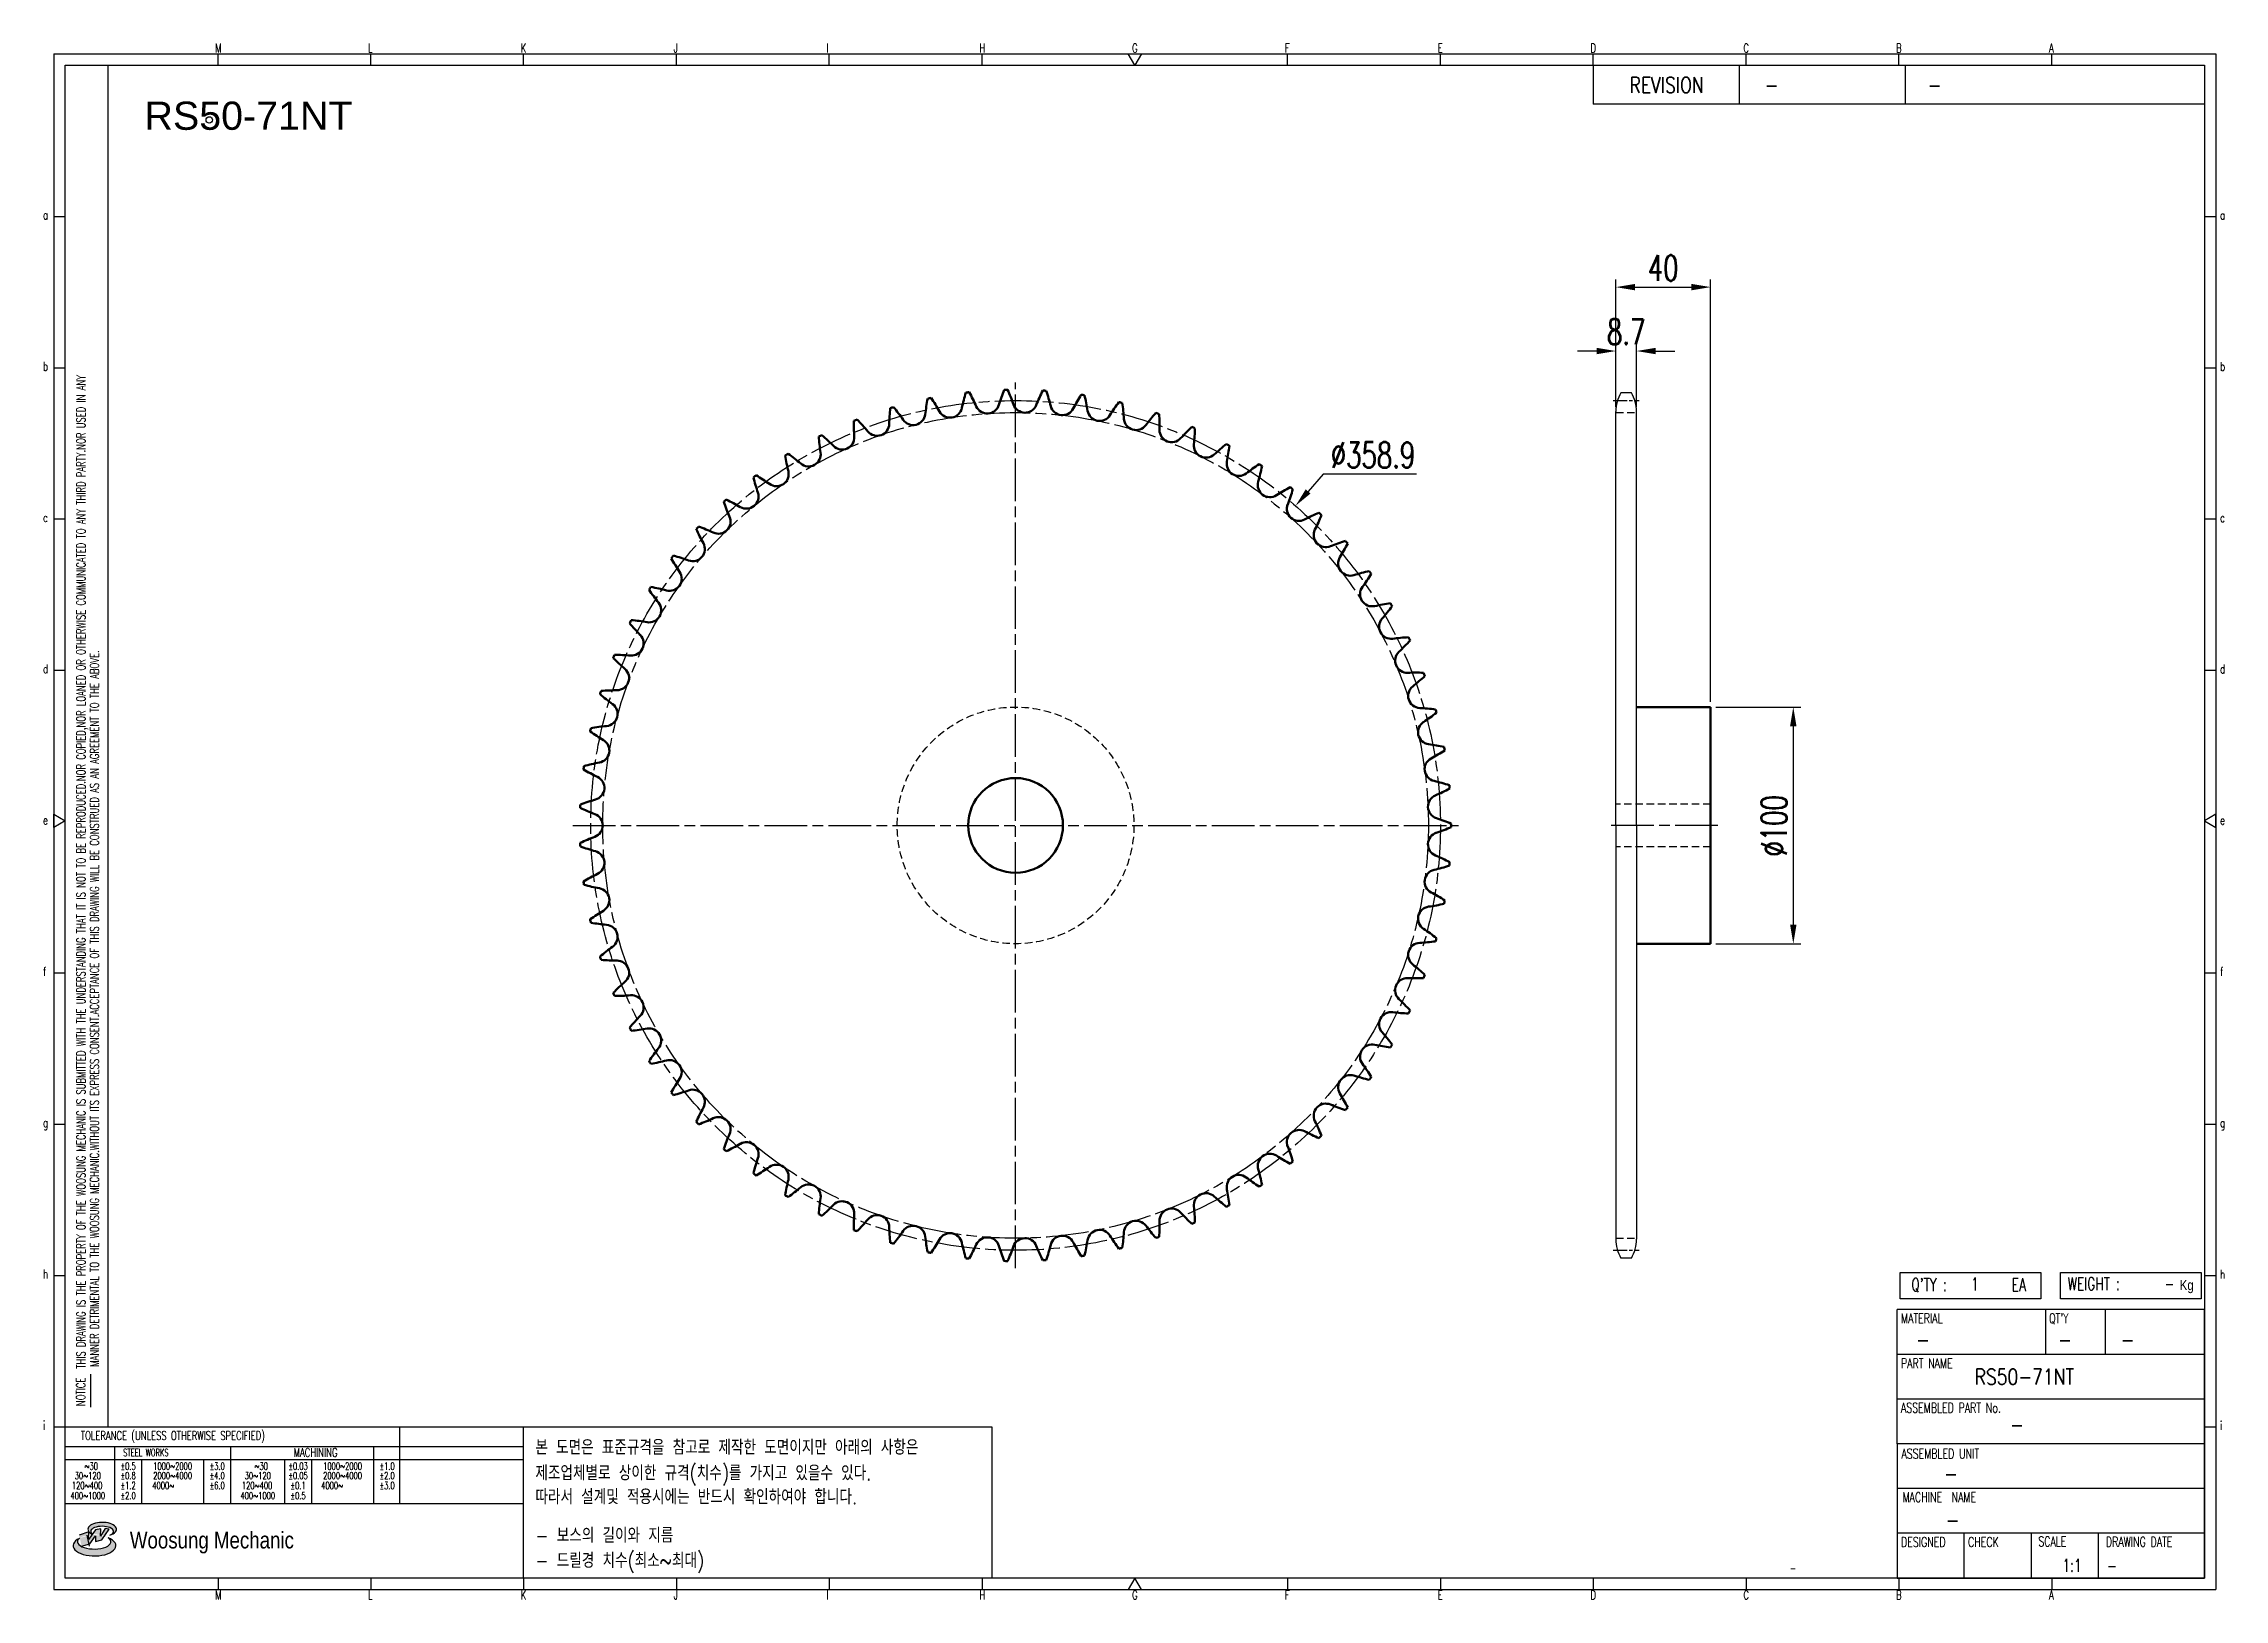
# Model space of a CAD drawing. Header units: millimetres. Extents: x 8305 to 9226, y 4748 to 5405.
import ezdxf
from ezdxf.enums import TextEntityAlignment as Align

# ---------------------------------------------------------------- set-up
doc = ezdxf.new("R2010")
doc.units = ezdxf.units.MM
for name, pattern in [('AM_ISO08W050', [18, 12, -1.5, 3, -1.5]), ('AM_ISO08W050x2', [9, 6, -0.75, 1.5, -0.75]), ('HIDDEN', [9.525, 6.35, -3.175])]:
    doc.linetypes.add(name, pattern=pattern)
for name, color, linetype, lineweight in [('20', 7, 'Continuous', 50), ('22', 30, 'AM_ISO08W050', 25), ('23', 40, 'AM_ISO08W050', 25), ('VIS', 7, 'Continuous', 50)]:
    doc.layers.add(name, color=color, linetype=linetype, lineweight=lineweight)
for name, color, linetype in [('HL', 2, 'HIDDEN'), ('S-DIM', 7, 'Continuous'), ('TITLE', 7, 'Continuous'), ('도면레이아웃', 7, 'Continuous')]:
    doc.layers.add(name, color=color, linetype=linetype)
doc.styles.add('HAN', font='ROMANS.shx', dxfattribs={"width": 0.7, "bigfont": 'whgtxt.shx'})
doc.styles.add('HKD_ST2', font='romans.shx', dxfattribs={"width": 0.7, "height": 4, "bigfont": '@extfont2.shx'})
doc.styles.add('HSG', font='SIMPLEX.shx', dxfattribs={"width": 0.7, "bigfont": 'HSG.shx'})
doc.styles.add('ROMANS', font='romans.shx', dxfattribs={"width": 0.7, "bigfont": 'whgtxt.shx'})
doc.styles.add('SLDTEXTSTYLE4', font='arial.ttf', dxfattribs={"width": 0.8})
doc.styles.get("Standard").update_dxf_attribs({"font": 'arial.ttf'})
doc.dimstyles.new('APP23', dxfattribs={"dimscale": 4.5, "dimtxt": 2.4, "dimasz": 1.8, "dimexe": 0.7, "dimexo": 0.5, "dimgap": 0.6, "dimtad": 1, "dimtoh": 1, "dimdec": 1, "dimrnd": 0.01, "dimzin": 9, "dimdsep": 46, "dimtxsty": 'HSG', "dimcen": 0, "dimclrd": 1, "dimclre": 1, "dimclrt": 256, "dimazin": 2, "dimtp": 1, "dimtm": 1, "dimtfac": 0.5, "dimtdec": 1, "dimtix": 1, "dimtofl": 0, "dimtmove": 0, "dimatfit": 3, "dimfxl": 0, "dimtvp": 1, "dimtolj": 2, "dimlwd": -1, "dimlwe": -1, "dimarcsym": 0})

# ---------------------------------------------------------------- blocks, each defined once
blk = doc.blocks.new('SUYWSHJH')
at = {"layer": '도면레이아웃'}
h = blk.add_hatch(color=10, dxfattribs=at)
h.paths.add_polyline_path([(1.544, 35.177), (1.554, 34.966), (1.779, 35.034), (2.054, 35.422), (1.908, 35.446), (1.728, 35.167), (1.741, 35.439), (1.547, 35.405), (1.292, 35.041), (1.295, 35.33), (0.943, 35.208), (1.03, 34.8), (1.336, 34.885)])
edge = h.paths.add_edge_path()
edge.add_ellipse((1.795, 35.421), major_axis=(-0.53, 0), ratio=0.487785, start_angle=122.36065, end_angle=403.39574)
edge.add_line((1.411, 35.244), (1.419, 35.261))
edge.add_ellipse((1.798, 35.344), major_axis=(-0.423, 0), ratio=0.444396, start_angle=131.58977, end_angle=386.19408, ccw=False)
edge = h.paths.add_edge_path()
edge.add_ellipse((1.512, 34.815), major_axis=(-0.793, 0), ratio=0.480113, start_angle=314.67633, end_angle=590.85213)
edge.add_ellipse((1.501, 34.958), major_axis=(-0.62, 0), ratio=0.43311, start_angle=331.7024, end_angle=574.42495, ccw=False)
for p, q in [((0, 90.118), (80.15, 90.118)), ((0, 90.118), (0, 33.191)), ((6.089, 89.693), (6.089, 90.118)), ((11.753, 89.693), (11.753, 90.118)), ((17.418, 89.693), (17.418, 90.118)), ((23.082, 89.693), (23.082, 90.118)), ((28.746, 89.693), (28.746, 90.118)), ((34.411, 89.693), (34.411, 90.118)), ((45.739, 89.693), (45.739, 90.118)), ((51.404, 89.693), (51.404, 90.118)), ((57.068, 89.693), (57.068, 90.118)), ((62.732, 89.693), (62.732, 90.118)), ((68.397, 89.693), (68.397, 90.118)), ((74.061, 89.693), (74.061, 90.118)), ((80.15, 90.118), (80.15, 33.191)), ((0, 84.085), (0.425, 84.085)), ((79.725, 84.085), (80.15, 84.085)), ((0, 78.478), (0.425, 78.478)), ((79.725, 78.478), (80.15, 78.478)), ((0, 72.87), (0.425, 72.87)), ((79.725, 72.87), (80.15, 72.87)), ((0, 67.262), (0.425, 67.262)), ((79.725, 67.262), (80.15, 67.262)), ((0, 56.047), (0.425, 56.047)), ((79.725, 56.047), (80.15, 56.047)), ((0, 50.439), (0.425, 50.439)), ((79.725, 50.439), (80.15, 50.439)), ((0, 44.832), (0.425, 44.832)), ((79.725, 44.832), (80.15, 44.832)), ((1.377, 39.947), (1.377, 41.174)), ((0, 39.224), (0.425, 39.224)), ((79.725, 39.224), (80.15, 39.224)), ((0, 33.191), (80.15, 33.191)), ((6.089, 33.616), (6.089, 33.191)), ((11.753, 33.616), (11.753, 33.191)), ((17.418, 33.616), (17.418, 33.191)), ((23.082, 33.616), (23.082, 33.191)), ((28.746, 33.616), (28.746, 33.191)), ((34.411, 33.616), (34.411, 33.191)), ((45.739, 33.616), (45.739, 33.191)), ((51.404, 33.616), (51.404, 33.191)), ((57.068, 33.616), (57.068, 33.191)), ((62.732, 33.616), (62.732, 33.191)), ((68.397, 33.616), (68.397, 33.191)), ((74.061, 33.616), (74.061, 33.191))]:
    blk.add_line(p, q)
at = {"color": 2}
for p, q in [((2.017, 39.224), (2.017, 89.693)), ((0.425, 39.224), (17.418, 39.224)), ((12.816, 39.224), (12.816, 36.382)), ((17.418, 33.616), (17.418, 39.224)), ((0.425, 38.487), (17.418, 38.487)), ((0.425, 38.012), (17.418, 38.012)), ((2.257, 38.487), (2.257, 36.382)), ((3.257, 38.012), (3.257, 36.382)), ((5.557, 38.012), (5.557, 36.382)), ((6.557, 38.5), (6.557, 36.382)), ((8.557, 38.012), (8.557, 36.382)), ((9.557, 38.026), (9.557, 36.382)), ((11.857, 38.487), (11.857, 36.382)), ((0.425, 36.382), (17.418, 36.382))]:
    blk.add_line(p, q, dxfattribs=at)
at = {"color": 6, "ltscale": 0.5}
for p, q in [((57.068, 89.693), (57.068, 88.246)), ((62.47, 89.693), (62.47, 88.246)), ((68.635, 89.693), (68.635, 88.246)), ((79.725, 88.246), (57.068, 88.246)), ((68.336, 38.59), (68.336, 43.563)), ((79.725, 43.563), (68.336, 43.563)), ((73.827, 43.563), (73.827, 41.905)), ((76.037, 43.563), (76.037, 41.905)), ((79.725, 38.59), (79.725, 43.563)), ((79.725, 41.905), (68.336, 41.905)), ((79.725, 40.248), (68.336, 40.248)), ((68.336, 38.59), (68.336, 33.616)), ((79.725, 38.59), (68.336, 38.59)), ((79.725, 33.616), (79.725, 38.59)), ((79.725, 36.932), (68.336, 36.932)), ((79.725, 35.274), (68.336, 35.274)), ((70.822, 33.616), (70.822, 35.274)), ((73.309, 33.616), (73.309, 35.274)), ((75.796, 33.616), (75.796, 35.274)), ((68.336, 33.616), (79.725, 33.616))]:
    blk.add_line(p, q, dxfattribs=at)
for points in [[(40.075, 89.693), (39.83, 90.118), (40.32, 90.118)], [(0.425, 89.693), (79.725, 89.693), (79.725, 33.616), (0.425, 33.616)], [(0.425, 61.679), (0, 61.433), (0, 61.924)], [(79.725, 61.679), (80.15, 61.433), (80.15, 61.924)], [(40.075, 33.616), (39.83, 33.191), (40.32, 33.191)]]:
    blk.add_lwpolyline(points, close=True)
at = {"layer": 'TITLE', "color": 20}
for p, q in [((68.449, 43.961), (68.449, 44.936)), ((68.449, 44.936), (73.654, 44.936)), ((73.654, 44.936), (73.654, 43.961)), ((74.39, 43.961), (74.39, 44.936)), ((74.39, 44.936), (79.595, 44.936)), ((79.595, 44.936), (79.595, 43.961)), ((73.654, 43.961), (68.449, 43.961)), ((79.595, 43.961), (74.39, 43.961))]:
    blk.add_line(p, q, dxfattribs=at)
at = {"layer": '도면레이아웃'}
for p, q in [((1.295, 35.33), (0.943, 35.208)), ((1.03, 34.8), (1.336, 34.885)), ((1.224, 35.208), (1.311, 34.8)), ((1.224, 35.208), (1.224, 35.208)), ((1.547, 35.405), (1.292, 35.041)), ((1.292, 35.041), (1.295, 35.33)), ((1.336, 34.885), (1.544, 35.177)), ((1.419, 35.261), (1.411, 35.244)), ((1.544, 35.177), (1.554, 34.966)), ((1.741, 35.439), (1.547, 35.405)), ((1.554, 34.966), (1.779, 35.034)), ((1.908, 35.446), (1.728, 35.167)), ((1.728, 35.167), (1.741, 35.439)), ((1.779, 35.034), (2.054, 35.422)), ((2.054, 35.422), (1.908, 35.446))]:
    blk.add_line(p, q, dxfattribs=at)
for centre, major_axis, ratio, start_param, end_param in [((1.795, 35.421), (-0.53, 0), 0.487785, 2.135596, 7.040584), ((1.512, 34.815), (-0.793, 0), 0.480113, 5.492138, 10.312315), ((1.501, 34.958), (-0.62, 0), 0.43311, 5.789299, 10.025607), ((1.798, 35.344), (-0.423, 0), 0.444396, 2.296675, 6.740358)]:
    blk.add_ellipse(centre, major_axis=major_axis, ratio=ratio, start_param=start_param, end_param=end_param, dxfattribs=at)
at = {"color": 4, "style": 'HKD_ST2', "width": 0.7}
for s, p in [('M', (5.988, 90.164)), ('L', (11.652, 90.164)), ('K', (17.316, 90.164)), ('J', (22.981, 90.164)), ('I', (28.645, 90.164)), ('H', (34.309, 90.164)), ('G', (39.974, 90.164)), ('F', (45.638, 90.164)), ('E', (51.302, 90.164)), ('D', (56.967, 90.164)), ('C', (62.631, 90.164)), ('B', (68.295, 90.164)), ('A', (73.96, 90.164)), ('a', (-0.395, 83.976)), ('a', (80.305, 83.97)), ('b', (-0.395, 78.368)), ('b', (80.305, 78.362)), ('c', (-0.395, 72.76)), ('c', (80.305, 72.754)), ('d', (-0.395, 67.153)), ('d', (80.305, 67.147)), ('e', (-0.395, 61.545)), ('e', (80.305, 61.539)), ('f', (-0.395, 55.937)), ('f', (80.305, 55.931)), ('g', (-0.395, 50.33)), ('g', (80.305, 50.324)), ('h', (-0.395, 44.722)), ('h', (80.305, 44.716)), ('i', (-0.395, 39.114)), ('i', (80.305, 39.108)), ('M', (5.988, 32.824)), ('L', (11.652, 32.824)), ('K', (17.316, 32.824)), ('J', (22.981, 32.824)), ('I', (28.645, 32.824)), ('H', (34.309, 32.824)), ('G', (39.974, 32.824)), ('F', (45.638, 32.824)), ('E', (51.302, 32.824)), ('D', (56.967, 32.824)), ('C', (62.631, 32.824)), ('B', (68.295, 32.824)), ('A', (73.96, 32.824))]:
    blk.add_text(s, height=0.326, dxfattribs=at).set_placement(p)
for s, height, style, width, p in [('REVISION', 0.5806, 'HAN', 0.8, (58.415, 88.664)), ('-', 0.581, 'HAN', 0.8, (63.426, 88.664)), ('-', 0.581, 'HAN', 0.8, (69.468, 88.664)), ("Q'TY : ", 0.4746, 'HKD_ST2', 0.7, (68.857, 44.253)), ('1', 0.475, 'HKD_ST2', 0.7, (71.071, 44.275)), ('EA', 0.4746, 'HKD_ST2', 0.7, (72.578, 44.253)), ('WEIGHT : ', 0.4746, 'HKD_ST2', 0.7, (74.65, 44.286)), ('-', 0.581, 'HAN', 0.8, (69.029, 42.157)), ('-', 0.581, 'HAN', 0.8, (74.289, 42.157)), ('-', 0.581, 'HAN', 0.8, (76.623, 42.157)), ('-', 0.581, 'HAN', 0.8, (72.515, 39.013)), ('-', 0.581, 'HAN', 0.8, (70.067, 37.189)), ('-', 0.581, 'HAN', 0.8, (70.126, 35.48)), ('1:1', 0.4746, 'HKD_ST2', 0.7, (74.458, 33.848)), ('-', 0.475, 'HKD_ST2', 0.7, (76.112, 33.837))]:
    blk.add_text(s, height=height, dxfattribs=dict(style=style, width=width)).set_placement(p)
at = {"color": 6, "style": 'HKD_ST2', "width": 0.7}
for s, p in [(' THIS DRAWING IS THE PROPERTY OF THE WOOSUNG MECHANIC IS SUBMITTED WITH THE UNDERSTANDING THAT IT IS NOT TO BE REPRODUCED.NOR COPIED,NOR LOANED OR OTHERWISE COMMUNICATED TO ANY THIRD PARTY.NOR USED IN ANY', (1.173, 41.217)), ('MANNER DETRIMENTAL TO THE WOOSUNG MECHANIC.WITHOUT ITS EXPRESS CONSENT.ACCEPTANCE OF THIS DRAWING WILL BE CONSTRUED AS AN AGREEMENT TO THE ABOVE.', (1.672, 41.447))]:
    blk.add_text(s, height=0.326266, rotation=90, dxfattribs=at).set_placement(p)
at = {"style": 'HKD_ST2', "width": 0.7}
blk.add_text('-', height=0.475, dxfattribs=at).set_placement((78.613, 44.286), align=Align.RIGHT)
at = {"color": 4, "style": 'HKD_ST2', "width": 0.7}
for s, height, p in [('MATERIAL', 0.3651, (68.474, 43.425)), ("QT'Y", 0.3651, (73.965, 43.425)), ('PART NAME', 0.3651, (68.474, 41.756)), ('ASSEMBLED PART No.', 0.36511, (68.474, 40.109)), ('ASSEMBLED UNIT', 0.36511, (68.49, 38.408)), ('MACHINE  NAME', 0.36511, (68.532, 36.794)), ('DESIGNED', 0.3651, (68.474, 35.136)), ('CHECK', 0.3651, (70.961, 35.136)), ('SCALE', 0.3651, (73.566, 35.153)), ('DRAWING DATE', 0.36511, (76.071, 35.141))]:
    blk.add_text(s, height=height, dxfattribs=at).set_placement(p, align=Align.TOP_LEFT)
at = {"style": 'HKD_ST2', "width": 0.7}
blk.add_text('NOTICE', height=0.3263, rotation=90, dxfattribs=at).set_placement((1.163, 39.988))
for s, height, style, width, p in [('TOLERANCE (UNLESS OTHERWISE SPECIFIED)', 0.32627, 'HKD_ST2', 0.7, (4.417, 38.896)), ('-', 0.326, 'ROMANS', 0.65, (64.469, 33.975))]:
    blk.add_text(s, height=height, dxfattribs=dict(style=style, width=width)).set_placement(p, align=Align.MIDDLE_CENTER)
at = {"color": 4, "style": 'HKD_ST2', "width": 0.7}
for s, height, p in [('STEEL WORKS', 0.26101, (3.416, 38.268)), ('MACHINING', 0.3263, (9.707, 38.27)), ('%%P0.5', 0.261, (2.757, 37.762)), ('%%P0.8', 0.261, (2.757, 37.411)), ('%%P3.0', 0.261, (6.057, 37.762)), ('%%P4.0', 0.261, (6.057, 37.411)), ('%%P0.03', 0.261, (9.057, 37.762)), ('%%P0.05', 0.261, (9.057, 37.411)), ('%%P1.0', 0.261, (12.357, 37.762)), ('%%P2.0', 0.261, (12.357, 37.411)), ('%%P1.2', 0.261, (2.757, 37.045)), ('%%P2.0', 0.261, (2.757, 36.67)), ('%%P6.0', 0.261, (6.057, 37.045)), ('%%P0.1', 0.261, (9.057, 37.045)), ('%%P0.5', 0.261, (9.057, 36.67)), ('%%P3.0', 0.261, (12.357, 37.045))]:
    blk.add_text(s, height=height, dxfattribs=at).set_placement(p, align=Align.MIDDLE)
for s, height, p in [('30%%126120', 0.261, (1.263, 37.411)), ('%%12630', 0.261, (1.389, 37.762)), ('2000%%1264000', 0.26101, (4.407, 37.411)), ('1000%%1262000', 0.26101, (4.407, 37.762)), ('30%%126120', 0.261, (7.563, 37.411)), ('%%12630', 0.261, (7.689, 37.762)), ('2000%%1264000', 0.26101, (10.707, 37.411)), ('1000%%1262000', 0.26101, (10.707, 37.762)), ('400%%1261000', 0.26101, (1.263, 36.67)), ('120%%126400', 0.26101, (1.237, 37.045)), ('4000%%126', 0.261, (4.061, 37.045)), ('400%%1261000', 0.26101, (7.563, 36.67)), ('120%%126400', 0.26101, (7.537, 37.045)), ('4000%%126', 0.261, (10.321, 37.045))]:
    blk.add_text(s, height=height, dxfattribs=at).set_placement(p, align=Align.MIDDLE_CENTER)
at = {"color": 1, "style": 'SLDTEXTSTYLE4', "width": 0.8}
blk.add_text('Woosung Mechanic', height=0.61957, dxfattribs=at).set_placement((2.822, 34.711))
at = {"layer": 'TITLE', "width": 0.8}
blk.add_text('Kg', height=0.3789, dxfattribs=at).set_placement((78.807, 44.286))
blk = doc.blocks.new('*D2')
at = {"layer": 'Defpoints', "color": 0, "transparency": 16777216}
for p in [(8833.93, 5209.44), (8597.44, 4939.48)]:
    blk.add_point(p, dxfattribs=at)
at = {"layer": 'S-DIM', "color": 1, "transparency": 16777216}
for p, q in [((8845.62, 5222.78), (8839.27, 5215.53)), ((8885.04, 5222.78), (8845.62, 5222.78))]:
    blk.add_line(p, q, dxfattribs=at)
blk.add_solid([(8838.25, 5216.42), (8840.28, 5214.64), (8833.93, 5209.44)], dxfattribs=at)
at = {"layer": 'S-DIM', "transparency": 16777216, "insert": (8866.68, 5230.88), "char_height": 10.8, "attachment_point": 5, "style": 'HSG'}
blk.add_mtext('\\A2;∅358.9', dxfattribs=at)
blk = doc.blocks.new('*D3')
at = {"layer": 'Defpoints', "color": 0, "transparency": 16777216}
for p in [(8977.93, 5274.81), (8969.23, 5248.82), (8977.93, 5248.82)]:
    blk.add_point(p, dxfattribs=at)
at = {"layer": 'S-DIM', "color": 1, "transparency": 16777216}
for p, q in [((8969.23, 5251.07), (8969.23, 5277.96)), ((8977.93, 5251.07), (8977.93, 5277.96)), ((8961.13, 5274.81), (8953.03, 5274.81)), ((8986.03, 5274.81), (8994.13, 5274.81))]:
    blk.add_line(p, q, dxfattribs=at)
for points in [[(8961.13, 5276.16), (8961.13, 5273.46), (8969.23, 5274.81)], [(8986.03, 5276.16), (8986.03, 5273.46), (8977.93, 5274.81)]]:
    blk.add_solid(points, dxfattribs=at)
at = {"layer": 'S-DIM', "transparency": 16777216, "insert": (8973.58, 5282.91), "char_height": 10.8, "attachment_point": 5, "style": 'HSG'}
blk.add_mtext('\\A2;8.7', dxfattribs=at)
blk = doc.blocks.new('*D4')
at = {"layer": 'Defpoints', "color": 0, "transparency": 16777216}
for p in [(9009.23, 5301.81), (8969.23, 5248.82), (9009.23, 5124.46)]:
    blk.add_point(p, dxfattribs=at)
at = {"layer": 'S-DIM', "color": 1, "transparency": 16777216}
for p, q in [((8969.23, 5251.07), (8969.23, 5304.96)), ((8977.33, 5301.81), (9001.13, 5301.81)), ((9009.23, 5126.71), (9009.23, 5304.96))]:
    blk.add_line(p, q, dxfattribs=at)
for points in [[(8977.33, 5303.16), (8977.33, 5300.46), (8969.23, 5301.81)], [(9001.13, 5303.16), (9001.13, 5300.46), (9009.23, 5301.81)]]:
    blk.add_solid(points, dxfattribs=at)
at = {"layer": 'S-DIM', "transparency": 16777216, "insert": (8989.23, 5309.91), "char_height": 10.8, "attachment_point": 5, "style": 'HSG'}
blk.add_mtext('\\A2;40', dxfattribs=at)
blk = doc.blocks.new('*D5')
at = {"layer": 'Defpoints', "color": 0, "transparency": 16777216}
for p in [(9009.23, 5124.46), (9009.23, 5024.46), (9044.18, 5024.46)]:
    blk.add_point(p, dxfattribs=at)
at = {"layer": 'S-DIM', "color": 1, "transparency": 16777216}
for p, q in [((9011.48, 5124.46), (9047.33, 5124.46)), ((9044.18, 5116.36), (9044.18, 5032.56)), ((9011.48, 5024.46), (9047.33, 5024.46))]:
    blk.add_line(p, q, dxfattribs=at)
for points in [[(9042.83, 5116.36), (9045.53, 5116.36), (9044.18, 5124.46)], [(9042.83, 5032.56), (9045.53, 5032.56), (9044.18, 5024.46)]]:
    blk.add_solid(points, dxfattribs=at)
at = {"layer": 'S-DIM', "transparency": 16777216, "insert": (9036.08, 5074.28), "char_height": 10.8, "attachment_point": 5, "rotation": 90, "style": 'HSG'}
blk.add_mtext('\\A2;%%c100', dxfattribs=at)

msp = doc.modelspace()

# ---------------------------------------------------------------- linework, layer by layer
for p, q in [((8975.8, 5257.21), (8971.35, 5257.21)), ((8969.23, 5074.46), (8969.23, 5249.28)), ((8977.93, 5074.46), (8977.93, 5249.28)), ((8969.23, 5074.46), (8969.23, 4899.64)), ((8977.93, 5074.46), (8977.93, 4899.64)), ((8975.8, 4891.7), (8971.35, 4891.7))]:
    msp.add_line(p, q)
at = {"color": 4}
msp.add_lwpolyline([(8507.91, 4820.5), (8705.72, 4820.5), (8705.72, 4756.6), (8507.91, 4756.6)], close=True, dxfattribs=at)
msp.add_circle((8375.14, 5372.4), 1.38)
for centre, start, end in [((8985.1, 5249.28), 150, 180), ((8962.05, 5249.28), 0, 30), ((8985.1, 4899.64), 180, 210), ((8962.05, 4899.64), 330, 0)]:
    msp.add_arc(centre, 15.87, start, end)
at = {"layer": '20'}
msp.add_circle((8715.69, 5074.46), 20, dxfattribs=at)
for centre, radius, start, end in [((8751.3, 5241.5), 89, 174.05316, 178.38028), ((8715.69, 5074.46), 184.03, 106.24987, 106.70788), ((8594.93, 5195.24), 89, 34.57746, 38.90459), ((8765.93, 5237.7), 89, 168.98274, 173.30986), ((8715.69, 5074.46), 184.03, 101.17945, 101.63745), ((8606.08, 5205.44), 89, 29.50704, 33.83416), ((8688, 5251.81), 5.13, 209.50704, 348.23944), ((8780.16, 5232.62), 89, 163.91231, 168.23944), ((8715.69, 5074.46), 184.03, 96.10903, 96.56703), ((8618.08, 5214.62), 89, 24.43662, 28.76374), ((8703.78, 5253.56), 5.13, 204.43662, 343.16901), ((8793.88, 5226.3), 89, 158.84189, 163.16901), ((8715.69, 5074.46), 184.03, 91.0386, 91.49661), ((8630.85, 5222.7), 89, 19.3662, 23.69332), ((8719.66, 5253.91), 5.13, 199.3662, 338.09859), ((8807, 5218.8), 89, 153.77147, 158.09859), ((8715.69, 5074.46), 184.03, 85.96818, 86.42619), ((8644.29, 5229.61), 89, 14.29577, 18.6229), ((8735.5, 5252.86), 5.13, 194.29577, 333.02817), ((8819.4, 5210.16), 89, 148.70105, 153.02817), ((8715.69, 5074.46), 184.03, 80.89776, 81.35576), ((8658.28, 5235.32), 89, 9.22535, 13.55247), ((8830.98, 5200.47), 89, 143.63062, 147.95775), ((8715.69, 5074.46), 184.03, 75.82734, 76.28534), ((8672.72, 5239.76), 89, 4.15493, 8.48205), ((8736.4, 5243.99), 89, 179.12358, 183.4507), ((8715.69, 5074.46), 184.03, 111.32029, 111.7783), ((8584.73, 5184.1), 89, 39.64789, 43.97501), ((8657.21, 5244.16), 5.13, 219.64789, 358.38028), ((8672.43, 5248.67), 5.13, 214.57746, 353.30986), ((8751.19, 5250.41), 5.13, 189.22535, 327.95775), ((8766.6, 5246.58), 5.13, 184.15493, 322.88732), ((8841.67, 5189.78), 89, 138.5602, 142.88732), ((8715.69, 5074.46), 184.03, 70.75691, 71.21492), ((8687.5, 5242.91), 89, 359.08451, 3.41163), ((8781.62, 5241.41), 5.13, 179.08451, 317.8169), ((8851.37, 5178.2), 89, 133.48978, 137.8169), ((8715.69, 5074.46), 184.03, 65.68649, 66.1445), ((8702.5, 5244.74), 89, 354.01408, 358.34121), ((8628.24, 5231.21), 5.13, 229.78873, 8.52113), ((8715.69, 5074.46), 184.03, 116.39072, 116.84872), ((8721.33, 5245.16), 89, 184.19401, 188.52113), ((8575.55, 5172.1), 89, 44.71831, 49.04543), ((8642.44, 5238.33), 5.13, 224.71831, 3.4507), ((8796.11, 5234.93), 5.13, 174.01408, 312.74648), ((8860.01, 5165.8), 89, 128.41936, 132.74648), ((8715.69, 5074.46), 184.03, 60.61607, 61.07407), ((8717.6, 5245.24), 89, 348.94366, 353.27078), ((8614.73, 5222.87), 5.13, 234.85915, 13.59155), ((8715.69, 5074.46), 184.03, 121.46114, 121.91914), ((8706.23, 5244.99), 89, 189.26443, 193.59155), ((8567.47, 5159.33), 89, 49.78873, 54.11585), ((8809.98, 5227.19), 5.13, 168.94366, 307.67606), ((8867.52, 5152.69), 89, 123.34893, 127.67606), ((8732.68, 5244.41), 89, 343.87324, 348.20036), ((8715.69, 5074.46), 184.03, 55.54565, 56.00365), ((8602.01, 5213.37), 5.13, 239.92958, 18.66197), ((8715.69, 5074.46), 184.03, 126.53156, 126.98957), ((8691.19, 5243.49), 89, 194.33485, 198.66197), ((8560.55, 5145.9), 89, 54.85915, 59.18628), ((8823.11, 5218.26), 5.13, 163.87324, 302.60563), ((8873.84, 5138.96), 89, 118.27851, 122.60563), ((8747.64, 5242.24), 89, 338.80282, 343.12994), ((8715.69, 5074.46), 184.03, 50.47522, 50.93323), ((8590.18, 5202.78), 5.13, 245, 23.73239), ((8715.69, 5074.46), 184.03, 131.60198, 132.05999), ((8676.35, 5240.66), 89, 199.40527, 203.73239), ((8554.84, 5131.91), 89, 59.92958, 64.2567), ((8835.4, 5208.2), 5.13, 158.80282, 297.53521), ((8878.92, 5124.73), 89, 113.20809, 117.53521), ((8762.34, 5238.76), 89, 333.73239, 338.05952), ((8715.69, 5074.46), 184.03, 45.4048, 45.8628), ((8715.69, 5074.46), 184.03, 136.67241, 137.13041), ((8661.81, 5236.54), 89, 204.4757, 208.80282), ((8550.39, 5117.46), 89, 65, 69.32712), ((8846.75, 5197.1), 5.13, 153.73239, 292.46479), ((8715.69, 5074.46), 184.03, 141.74283, 142.20083), ((8647.7, 5231.14), 89, 209.54612, 213.87324), ((8547.24, 5102.69), 89, 70.07042, 74.39754), ((8579.33, 5191.18), 5.13, 250.07042, 28.80282), ((8882.72, 5110.11), 89, 108.13767, 112.46479), ((8857.08, 5185.04), 5.13, 148.66197, 287.39437), ((8776.68, 5233.99), 89, 328.66197, 332.98909), ((8715.69, 5074.46), 184.03, 40.33438, 40.79238), ((8569.54, 5178.67), 5.13, 255.14085, 33.87324), ((8885.22, 5095.21), 89, 103.06724, 107.39437), ((8790.54, 5227.98), 89, 323.59155, 327.91867), ((8715.69, 5074.46), 184.03, 35.26396, 35.72196), ((8560.9, 5165.35), 5.13, 260.21127, 38.94366), ((8715.69, 5074.46), 184.03, 146.81325, 147.27126), ((8634.12, 5224.52), 89, 214.61654, 218.94366), ((8545.4, 5087.69), 89, 75.14085, 79.46797), ((8866.3, 5172.11), 5.13, 143.59155, 282.32394), ((8886.39, 5080.14), 89, 97.99682, 102.32394), ((8715.69, 5074.46), 184.03, 30.19353, 30.65154), ((8715.69, 5074.46), 184.03, 151.88367, 152.34168), ((8621.17, 5216.72), 89, 219.68696, 224.01408), ((8544.9, 5072.59), 89, 80.21127, 84.53839), ((8874.34, 5158.41), 5.13, 138.52113, 277.25352), ((8803.82, 5220.76), 89, 318.52113, 322.84825), ((8553.48, 5151.32), 5.13, 265.28169, 44.01408), ((8886.22, 5065.04), 89, 92.9264, 97.25352), ((8816.4, 5212.4), 89, 313.4507, 317.77783), ((8715.69, 5074.46), 184.03, 25.12311, 25.58111), ((8715.69, 5074.46), 184.03, 156.9541, 157.4121), ((8608.97, 5207.81), 89, 224.75739, 229.08451), ((8545.73, 5057.5), 89, 85.28169, 89.60881), ((8547.32, 5136.68), 5.13, 270.35211, 49.08451), ((8881.14, 5144.06), 5.13, 133.4507, 272.1831), ((8715.69, 5074.46), 184.03, 162.02452, 162.48252), ((8547.9, 5042.55), 89, 90.35211, 94.67923), ((8884.72, 5050), 89, 87.85598, 92.1831), ((8886.64, 5129.17), 5.13, 128.38028, 267.11268), ((8828.2, 5202.96), 89, 308.38028, 312.7074), ((8715.69, 5074.46), 184.03, 20.05269, 20.51069), ((8597.6, 5197.86), 89, 229.82781, 234.15493), ((8542.48, 5121.55), 5.13, 275.42254, 54.15493), ((8881.9, 5035.16), 89, 82.78555, 87.11268), ((8839.12, 5192.51), 89, 303.30986, 307.63698), ((8715.69, 5074.46), 184.03, 14.98227, 15.44027), ((8715.69, 5074.46), 184.03, 167.09494, 167.55295), ((8587.16, 5186.94), 89, 234.89823, 239.22535), ((8551.37, 5027.84), 89, 95.42254, 99.74966), ((8890.81, 5113.85), 5.13, 123.30986, 262.04225), ((8538.99, 5106.06), 5.13, 280.49296, 59.22535), ((8877.78, 5020.62), 89, 77.71513, 82.04225), ((8849.07, 5181.14), 89, 298.23944, 302.56656), ((8715.69, 5074.46), 184.03, 9.91184, 10.36985), ((8715.69, 5074.46), 184.03, 172.16536, 172.62337), ((8577.72, 5175.14), 89, 239.96865, 244.29577), ((8556.14, 5013.5), 89, 100.49296, 104.82008), ((8536.89, 5090.32), 5.13, 285.56338, 64.29577), ((8893.61, 5098.22), 5.13, 118.23944, 256.97183), ((8562.15, 4999.64), 89, 105.56338, 109.8905), ((8895.01, 5082.4), 5.13, 113.16901, 251.90141), ((8872.39, 5006.51), 89, 72.64471, 76.97183), ((8857.97, 5168.94), 89, 293.16901, 297.49614), ((8715.69, 5074.46), 184.03, 4.84142, 5.29942), ((8715.69, 5074.46), 184.03, 177.23579, 177.69379), ((8569.36, 5162.55), 89, 245.03908, 249.3662), ((8536.19, 5074.46), 5.13, 290.6338, 69.3662), ((8865.77, 4992.92), 89, 67.57429, 71.90141), ((8569.36, 4986.36), 89, 110.6338, 114.96092), ((8715.69, 5074.46), 184.03, 182.30621, 182.76421), ((8895.01, 5066.52), 5.13, 108.09859, 246.83099), ((8865.77, 5155.99), 89, 288.09859, 292.42571), ((8715.69, 5074.46), 184.03, 359.771, 0.229), ((8562.15, 5149.28), 89, 250.1095, 254.43662), ((8536.89, 5058.59), 5.13, 295.70423, 74.43662), ((8872.39, 5142.41), 89, 283.02817, 287.35529), ((8857.97, 4979.98), 89, 62.50386, 66.83099), ((8715.69, 5074.46), 184.03, 354.70058, 355.15858), ((8577.72, 4973.78), 89, 115.70423, 120.03135), ((8715.69, 5074.46), 184.03, 187.37663, 187.83464), ((8556.14, 5135.41), 89, 255.17992, 259.50704), ((8538.99, 5042.85), 5.13, 300.77465, 79.50704), ((8893.61, 5050.7), 5.13, 103.02817, 241.76056), ((8587.16, 4961.98), 89, 120.77465, 125.10177), ((8890.81, 5035.07), 5.13, 97.95775, 236.69014), ((8877.78, 5128.3), 89, 277.95775, 282.28487), ((8849.07, 4967.77), 89, 57.43344, 61.76056), ((8715.69, 5074.46), 184.03, 349.63015, 350.08816), ((8715.69, 5074.46), 184.03, 192.44705, 192.90506), ((8551.37, 5121.07), 89, 260.25034, 264.57746), ((8542.48, 5027.36), 5.13, 305.84507, 84.57746), ((8839.12, 4956.4), 89, 52.36302, 56.69014), ((8597.6, 4951.06), 89, 125.84507, 130.17219), ((8886.64, 5019.75), 5.13, 92.88732, 231.61972), ((8881.9, 5113.76), 89, 272.88732, 277.21445), ((8715.69, 5074.46), 184.03, 344.55973, 345.01773), ((8715.69, 5074.46), 184.03, 197.51748, 197.97548), ((8547.9, 5106.37), 89, 265.32077, 269.64789), ((8547.32, 5012.24), 5.13, 310.91549, 89.64789), ((8828.2, 4945.96), 89, 47.2926, 51.61972), ((8715.69, 5074.46), 184.03, 339.48931, 339.94731), ((8608.97, 4941.1), 89, 130.91549, 135.24261), ((8715.69, 5074.46), 184.03, 202.5879, 203.0459), ((8545.73, 5091.41), 89, 270.39119, 274.71831), ((8553.48, 4997.6), 5.13, 315.98592, 94.71831), ((8881.14, 5004.85), 5.13, 87.8169, 226.5493), ((8884.72, 5098.92), 89, 267.8169, 272.14402), ((8621.17, 4932.19), 89, 135.98592, 140.31304), ((8874.34, 4990.5), 5.13, 82.74648, 221.47887), ((8886.22, 5083.88), 89, 262.74648, 267.0736), ((8816.4, 4936.51), 89, 42.22217, 46.5493), ((8715.69, 5074.46), 184.03, 334.41889, 334.87689), ((8715.69, 5074.46), 184.03, 207.65832, 208.11633), ((8544.9, 5076.33), 89, 275.46161, 279.78873), ((8560.9, 4983.57), 5.13, 321.05634, 99.78873), ((8803.82, 4928.15), 89, 37.15175, 41.47887), ((8634.12, 4924.4), 89, 141.05634, 145.38346), ((8715.69, 5074.46), 184.03, 212.72874, 213.18675), ((8545.4, 5061.23), 89, 280.53203, 284.85915), ((8569.54, 4970.24), 5.13, 326.12676, 104.85915), ((8866.3, 4976.81), 5.13, 77.67606, 216.40845), ((8886.39, 5068.77), 89, 257.67606, 262.00318), ((8715.69, 5074.46), 184.03, 329.34846, 329.80647), ((8647.7, 4917.78), 89, 146.12676, 150.45388), ((8857.08, 4963.88), 5.13, 72.60563, 211.33803), ((8885.22, 5053.71), 89, 252.60563, 256.93276), ((8790.54, 4920.94), 89, 32.08133, 36.40845), ((8715.69, 5074.46), 184.03, 324.27804, 324.73604), ((8715.69, 5074.46), 184.03, 217.79917, 218.25717), ((8547.24, 5046.23), 89, 285.60246, 289.92958), ((8579.33, 4957.73), 5.13, 331.19718, 109.92958), ((8846.75, 4951.82), 5.13, 67.53521, 206.26761), ((8882.72, 5038.8), 89, 247.53521, 251.86233), ((8776.68, 4914.92), 89, 27.01091, 31.33803), ((8661.81, 4912.38), 89, 151.19718, 155.5243), ((8715.69, 5074.46), 184.03, 222.86959, 223.32759), ((8550.39, 5031.45), 89, 290.67288, 295), ((8590.18, 4946.14), 5.13, 336.26761, 115), ((8762.34, 4910.16), 89, 21.94048, 26.26761), ((8715.69, 5074.46), 184.03, 319.20762, 319.66562), ((8676.35, 4908.25), 89, 156.26761, 160.59473), ((8715.69, 5074.46), 184.03, 227.94001, 228.39802), ((8554.84, 5017.01), 89, 295.7433, 300.07042), ((8602.01, 4935.55), 5.13, 341.33803, 120.07042), ((8835.4, 4940.71), 5.13, 62.46479, 201.19718), ((8747.64, 4906.68), 89, 16.87006, 21.19718), ((8878.92, 5024.18), 89, 242.46479, 246.79191), ((8715.69, 5074.46), 184.03, 314.1372, 314.5952), ((8691.19, 4905.43), 89, 161.33803, 165.66515), ((8560.55, 5003.02), 89, 300.81372, 305.14085), ((8614.73, 4926.04), 5.13, 346.40845, 125.14085), ((8823.11, 4930.66), 5.13, 57.39437, 196.12676), ((8732.68, 4904.51), 89, 11.79964, 16.12676), ((8873.84, 5009.95), 89, 237.39437, 241.72149), ((8715.69, 5074.46), 184.03, 309.06677, 309.52478), ((8715.69, 5074.46), 184.03, 233.01043, 233.46844), ((8706.23, 4903.92), 89, 166.40845, 170.73557), ((8567.47, 4989.59), 89, 305.88415, 310.21127), ((8628.24, 4917.7), 5.13, 351.47887, 130.21127), ((8796.11, 4913.99), 5.13, 47.25352, 185.98592), ((8809.98, 4921.72), 5.13, 52.32394, 191.05634), ((8717.6, 4903.67), 89, 6.72922, 11.05634), ((8867.52, 4996.23), 89, 232.32394, 236.65107), ((8715.69, 5074.46), 184.03, 303.99635, 304.45435), ((8715.69, 5074.46), 184.03, 238.08086, 238.53886), ((8721.33, 4903.75), 89, 171.47887, 175.80599), ((8715.69, 5074.46), 184.03, 243.15128, 243.60928), ((8575.55, 4976.82), 89, 310.95457, 315.28169), ((8642.44, 4910.59), 5.13, 356.5493, 135.28169), ((8736.4, 4904.92), 89, 176.5493, 180.87642), ((8657.21, 4904.75), 5.13, 1.61972, 140.35211), ((8781.62, 4907.51), 5.13, 42.1831, 180.91549), ((8851.37, 4970.72), 89, 222.1831, 226.51022), ((8702.5, 4904.17), 89, 1.65879, 5.98592), ((8860.01, 4983.12), 89, 227.25352, 231.58064), ((8715.69, 5074.46), 184.03, 298.92593, 299.38393), ((8715.69, 5074.46), 184.03, 248.2217, 248.67971), ((8584.73, 4964.82), 89, 316.02499, 320.35211), ((8751.3, 4907.42), 89, 181.61972, 185.94684), ((8594.93, 4953.67), 89, 321.09541, 325.42254), ((8672.43, 4900.25), 5.13, 6.69014, 145.42254), ((8765.93, 4911.22), 89, 186.69014, 191.01726), ((8688, 4897.11), 5.13, 11.76056, 150.49296), ((8703.78, 4895.36), 5.13, 16.83099, 155.56338), ((8735.5, 4896.06), 5.13, 26.97183, 165.70423), ((8751.19, 4898.51), 5.13, 32.04225, 170.77465), ((8830.98, 4948.45), 89, 212.04225, 216.36938), ((8672.72, 4909.15), 89, 351.51795, 355.84507), ((8766.6, 4902.33), 5.13, 37.11268, 175.84507), ((8841.67, 4959.13), 89, 217.11268, 221.4398), ((8715.69, 5074.46), 184.03, 288.78508, 289.24309), ((8687.5, 4906), 89, 356.58837, 0.91549), ((8715.69, 5074.46), 184.03, 293.8555, 294.31351), ((8715.69, 5074.46), 184.03, 253.29212, 253.75013), ((8715.69, 5074.46), 184.03, 258.36255, 258.82055), ((8606.08, 4943.47), 89, 326.16584, 330.49296), ((8780.16, 4916.3), 89, 191.76056, 196.08769), ((8715.69, 5074.46), 184.03, 263.43297, 263.89097), ((8618.08, 4934.3), 89, 331.23626, 335.56338), ((8793.88, 4922.61), 89, 196.83099, 201.15811), ((8630.85, 4926.22), 89, 336.30668, 340.6338), ((8719.66, 4895.01), 5.13, 21.90141, 160.6338), ((8807, 4930.12), 89, 201.90141, 206.22853), ((8644.29, 4919.3), 89, 341.3771, 345.70423), ((8819.4, 4938.75), 89, 206.97183, 211.29895), ((8715.69, 5074.46), 184.03, 278.64424, 279.10224), ((8658.28, 4913.6), 89, 346.44753, 350.77465), ((8715.69, 5074.46), 184.03, 283.71466, 284.17266), ((8715.69, 5074.46), 184.03, 268.50339, 268.9614), ((8715.69, 5074.46), 184.03, 273.57381, 274.03182)]:
    msp.add_arc(centre, radius, start, end, dxfattribs=at)
at = {"layer": '22', "linetype": 'AM_ISO08W050x2'}
for p, q in [((8968.05, 5253.9), (8979.11, 5253.9)), ((8968.05, 4895.01), (8979.11, 4895.01))]:
    msp.add_line(p, q, dxfattribs=at)
at = {"layer": '23', "color": 4, "linetype": 'AM_ISO08W050x2', "ltscale": 3}
for p, q in [((8715.69, 4887.43), (8715.69, 5261.49)), ((8528.65, 5074.46), (8902.72, 5074.46)), ((9012.26, 5074.46), (8966.2, 5074.46))]:
    msp.add_line(p, q, dxfattribs=at)
for radius in [179.45, 174.37]:
    msp.add_circle((8715.69, 5074.46), radius, dxfattribs=at)
at = {"layer": 'HL', "ltscale": 0.5}
for p, q in [((8969.23, 5248.82), (8977.93, 5248.82)), ((9009.23, 5083.46), (8969.23, 5083.46)), ((9009.23, 5065.46), (8969.23, 5065.46)), ((8969.23, 4900.1), (8977.93, 4900.1))]:
    msp.add_line(p, q, dxfattribs=at)
msp.add_circle((8715.69, 5074.46), 50, dxfattribs=at)
at = {"layer": 'VIS'}
for p, q in [((9009.23, 5124.46), (8977.93, 5124.46)), ((9009.23, 5124.46), (9009.23, 5024.46)), ((9009.23, 5024.46), (8977.93, 5024.46))]:
    msp.add_line(p, q, dxfattribs=at)

# ---------------------------------------------------------------- block references
at = {"xscale": 11.3944784564014, "yscale": 11.3944784564014, "zscale": 11.3944784564014}
msp.add_blockref('SUYWSHJH', (8309.44, 4373.56), dxfattribs=at)

# ---------------------------------------------------------------- texts
at = {"color": 2}
msp.add_text('RS50-71NT', height=11.906, dxfattribs=at).set_placement((8347.8, 5368.25))
at = {"style": 'HAN', "width": 0.8}
msp.add_text('RS50-71NT', height=6.616, dxfattribs=at).set_placement((9120.81, 4838.29))
at = {"color": 4, "style": 'HAN', "width": 0.8}
for s, p in [('본 도면은 표준규격을 참고로 제작한 도면이지만 아래의 사항은', (8512.87, 4808.67)), ('제조업체별로 상이한 규격(치수)를 가지고 있을수 있다.', (8512.87, 4797.82)), ('따라서 설계및 적용시에는 반드시 확인하여야 합니다.', (8512.87, 4787.75)), ('- 보스의 길이와 지름', (8512.87, 4771.51)), ('- 드릴경 치수(최소~최대)', (8512.87, 4760.86))]:
    msp.add_text(s, height=6.2597, dxfattribs=at).set_placement(p)

# ---------------------------------------------------------------- dimensions: what is measured, and where the dimension line sits
at = {"layer": 'S-DIM'}
dim = msp.add_linear_dim(base=(9009.23, 5301.81), p1=(8969.23, 5248.82), p2=(9009.23, 5124.46), dimstyle='APP23', dxfattribs=at)
dim.commit()
dim.dimension.update_dxf_attribs({"geometry": '*D4', "text_midpoint": (8989.23, 5309.91)})
dim = msp.add_linear_dim(base=(8977.93, 5274.81), p1=(8969.23, 5248.82), p2=(8977.93, 5248.82), dimstyle='APP23', dxfattribs=at)
dim.commit()
dim.dimension.update_dxf_attribs({"geometry": '*D3', "text_midpoint": (8973.58, 5274.81), "dimtype": 128})
at = {"layer": 'S-DIM', "color": 3}
dim = msp.add_diameter_dim_2p(p1=(8597.44, 4939.48), p2=(8833.93, 5209.44), dimstyle='APP23', dxfattribs=at)
dim.commit()
dim.dimension.update_dxf_attribs({"geometry": '*D2', "text_midpoint": (8866.68, 5222.78), "dimtype": 131})
at = {"layer": 'S-DIM'}
dim = msp.add_linear_dim(base=(9044.18, 5024.46), p1=(9009.23, 5124.46), p2=(9009.23, 5024.46), angle=90, text='%%c<>', dimstyle='APP23', dxfattribs=at)
dim.commit()
dim.dimension.update_dxf_attribs({"geometry": '*D5', "text_midpoint": (9044.18, 5074.28), "dimtype": 128})

doc.saveas('drawing.dxf')
